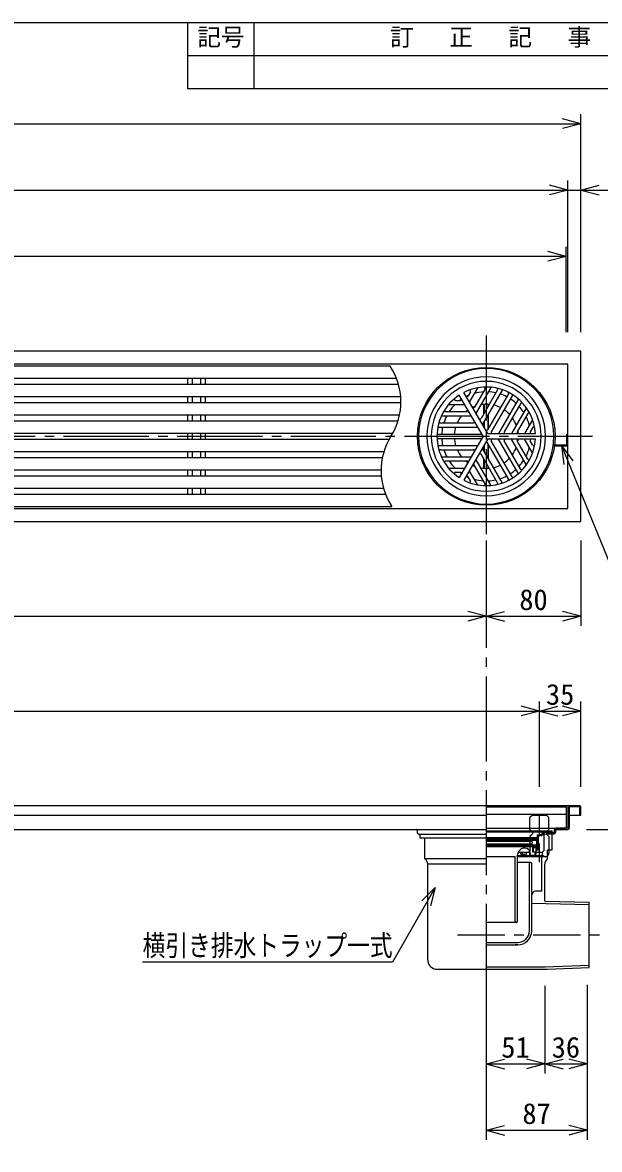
# Model space of a CAD drawing. Units: millimetres, scale not verified. Extents: x -1092 to 1092, y -744 to 696.
# Drawn here: x 96 to 584, y -256 to 696 of the extents above; entities that cross this region are included whole.
import ezdxf
from ezdxf.enums import TextEntityAlignment as Align

# ---------------------------------------------------------------- set-up
doc = ezdxf.new("R2010")
doc.units = ezdxf.units.MM
doc.header["$LTSCALE"] = 8
for name, pattern in [('CHAIN1', [8, 5, -1, 1, -1]), ('CHAIN2', [12, 9, -1, 1, -1]), ('DASHED2', [3, 2, -1])]:
    doc.linetypes.add(name, pattern=pattern)
for name, color, linetype in [('0-0_計極細', 2, 'Continuous'), ('0-1_計細線', 3, 'Continuous'), ('0-5_寸法線', 7, 'Continuous'), ('0-7_枠細線', 5, 'Continuous'), ('0-8_枠中線', 5, 'Continuous')]:
    doc.layers.add(name, color=color, linetype=linetype)
doc.styles.add('ＭＳ ゴシック', font='')
doc.styles.get('ＭＳ ゴシック').set_extended_font_data('MS Gothic')

msp = doc.modelspace()

# ---------------------------------------------------------------- linework, layer by layer
at = {"layer": '0-0_計極細', "linetype": 'CHAIN2'}
for p, q in [((488.189, 431.759), (488.189, -143.991)), ((-636.982, 346.534), (578.047, 346.534))]:
    msp.add_line(p, q, dxfattribs=at)
at = {"layer": '0-0_計極細'}
for p, q in [((235.689, 395.784), (235.689, 390.284)), ((239.739, 395.784), (239.739, 390.284)), ((246.639, 395.784), (246.639, 390.284)), ((250.689, 395.784), (250.689, 390.284)), ((474.828, 384.1), (472.837, 380.653)), ((480.746, 387.326), (474.141, 375.886)), ((487.299, 386.635), (478.341, 371.12)), ((491.976, 387.711), (479.645, 366.353)), ((497.782, 385.726), (483.845, 361.587)), ((501.703, 385.492), (485.149, 356.82)), ((506.943, 382.527), (489.349, 352.053)), ((509.985, 380.771), (492.391, 350.297)), ((235.689, 380.284), (235.689, 374.784)), ((239.739, 380.284), (239.739, 374.784)), ((246.639, 380.284), (246.639, 374.784)), ((250.689, 380.284), (250.689, 374.784)), ((456.586, 373.377), (469.796, 373.377)), ((462.339, 376.89), (466.32, 376.89)), ((486.183, 365.636), (486.183, 373.554)), ((486.685, 366.506), (486.685, 373.586)), ((489.696, 371.72), (489.696, 373.586)), ((490.197, 372.589), (490.197, 373.554)), ((515.173, 377.715), (498.619, 349.043)), ((517.336, 374.437), (503.399, 350.297)), ((235.689, 364.784), (235.689, 359.284)), ((239.739, 364.784), (239.739, 359.284)), ((246.639, 364.784), (246.639, 359.284)), ((250.689, 364.784), (250.689, 359.284)), ((450.638, 363.844), (475.3, 363.844)), ((453.907, 367.357), (471.823, 367.357)), ((489.696, 352.654), (489.696, 364.695)), ((490.197, 353.523), (490.197, 365.564)), ((521.958, 370.401), (509.627, 349.043)), ((523.365, 365.813), (514.407, 350.297)), ((447.696, 354.311), (480.804, 354.311)), ((449.453, 357.823), (477.327, 357.823)), ((486.183, 354.526), (486.183, 358.612)), ((486.685, 353.657), (486.685, 359.481)), ((527.24, 360.483), (520.635, 349.043)), ((527.405, 353.745), (525.414, 350.297)), ((235.689, 349.284), (235.689, 343.784)), ((239.739, 349.284), (239.739, 343.784)), ((246.639, 349.284), (246.639, 343.784)), ((250.689, 349.284), (250.689, 343.784)), ((447.643, 348.29), (482.831, 348.29)), ((447.643, 344.778), (482.831, 344.778)), ((509.985, 312.297), (492.391, 342.771)), ((515.173, 315.353), (498.619, 344.026)), ((517.336, 318.631), (503.399, 342.771)), ((521.958, 322.668), (509.627, 344.026)), ((523.365, 327.255), (514.407, 342.771)), ((527.24, 332.585), (520.635, 344.026)), ((527.405, 339.324), (525.414, 342.771)), ((235.689, 333.784), (235.689, 328.284)), ((239.739, 333.784), (239.739, 328.284)), ((246.639, 333.784), (246.639, 328.284)), ((250.689, 333.784), (250.689, 328.284)), ((447.696, 338.757), (480.804, 338.757)), ((449.453, 335.245), (477.327, 335.245)), ((501.703, 307.576), (485.149, 336.249)), ((486.183, 334.456), (486.183, 338.542)), ((486.685, 333.587), (486.685, 339.411)), ((506.943, 310.541), (489.349, 341.015)), ((489.696, 328.373), (489.696, 340.415)), ((490.197, 327.504), (490.197, 339.546)), ((547.189, 338.284), (547.189, 339.284)), ((450.638, 329.224), (475.3, 329.224)), ((453.907, 325.712), (471.823, 325.712)), ((491.976, 305.358), (479.645, 326.715)), ((497.782, 307.342), (483.845, 331.482)), ((486.183, 319.515), (486.183, 327.432)), ((486.685, 319.482), (486.685, 326.563)), ((235.689, 318.284), (235.689, 312.784)), ((239.739, 318.284), (239.739, 312.784)), ((246.639, 318.284), (246.639, 312.784)), ((250.689, 318.284), (250.689, 312.784)), ((456.586, 319.691), (469.796, 319.691)), ((462.339, 316.179), (466.32, 316.179)), ((480.746, 305.742), (474.141, 317.182)), ((487.299, 306.433), (478.341, 321.949)), ((489.696, 319.482), (489.696, 321.349)), ((490.197, 319.515), (490.197, 320.48)), ((474.828, 308.968), (472.837, 312.416)), ((235.689, 302.784), (235.689, 297.284)), ((239.739, 302.784), (239.739, 297.284)), ((246.639, 302.784), (246.639, 297.284)), ((250.689, 302.784), (250.689, 297.284)), ((488.189, 13.464), (543.928, 13.464)), ((488.189, 12.484), (537.148, 12.484)), ((531.585, 10.035), (533.496, 10.035)), ((531.585, 7.096), (531.585, 10.035)), ((534.467, 10.035), (533.3, 10.035)), ((537.148, 12.484), (543.928, 13.45)), ((537.148, -3.21), (537.148, 11.791)), ((543.928, 11.106), (537.148, 10.322)), ((537.245, 11.805), (543.928, 12.757)), ((530.802, 5.726), (488.189, 5.726)), ((488.189, 5.535), (531.438, 5.535)), ((488.189, 4.555), (526.638, 4.555)), ((488.189, 2.302), (526.638, 2.302)), ((488.189, 1.323), (530.655, 1.323)), ((488.385, 7.586), (530.508, 7.586)), ((488.385, 6.606), (531.096, 6.606)), ((526.638, 2.302), (527.128, 2.792)), ((527.128, 1.812), (526.638, 2.302)), ((527.128, 5.535), (527.128, 5.045)), ((527.128, 4.066), (527.128, 2.792)), ((527.128, 1.812), (527.128, 1.323)), ((530.508, 6.606), (530.508, 7.586)), ((530.655, 4.066), (531.438, 5.535)), ((530.655, 4.066), (530.655, 1.323)), ((530.802, 5.726), (530.802, 6.606)), ((531.585, -2.014), (531.585, 8.321)), ((532.271, -2.7), (532.271, 8.321)), ((534.467, 9.349), (533.3, 9.349)), ((530.802, -0.25), (488.189, -0.25)), ((488.189, -8.29), (512.679, -8.29)), ((512.679, -63.089), (512.679, -8.29)), ((514.638, -63.089), (514.638, -7.132)), ((514.638, -7.507), (535.7, -7.507)), ((514.638, -8.29), (537.148, -8.29)), ((515.184, -4.659), (524.922, -4.659)), ((517.368, -6.324), (517.368, -4.659)), ((517.368, -6.324), (522.266, -6.324)), ((518.837, -6.324), (518.837, -4.659)), ((522.266, -6.324), (522.266, -4.659)), ((524.924, -7.499), (524.924, -4.56)), ((527.863, -7.499), (524.924, -7.499)), ((527.618, -4.56), (527.618, -0.25)), ((527.618, -0.74), (531.585, -0.74)), ((528.108, -4.56), (528.108, -0.74)), ((529.499, -6.618), (530.312, -6.618)), ((530.312, -6.618), (530.312, -0.74)), ((530.312, -2.014), (531.585, -2.014)), ((530.312, -2.7), (532.271, -2.7)), ((530.312, -4.659), (535.7, -4.659)), ((535.21, -37.757), (535.21, -8.29)), ((537.148, -3.21), (535.7, -4.659)), ((535.7, -7.507), (535.7, -4.659)), ((537.148, -8.29), (535.7, -7.507)), ((525.659, -13.384), (514.638, -13.384)), ((524.679, -71.13), (524.679, -14.364)), ((526.638, -71.13), (526.638, -14.364)), ((535.282, -37.757), (529.65, -37.757)), ((526.638, -71.13), (526.638, -44.681)), ((526.711, -47.73), (575.189, -48.926)), ((513.659, -64.069), (488.189, -64.069)), ((514.63, -63.217), (514.63, -63.217)), ((488.189, -80.926), (514.883, -80.926)), ((488.189, -82.885), (514.883, -82.885)), ((514.883, -82.885), (512.679, -82.885)), ((488.189, -101.576), (538.048, -101.576)), ((538.048, -101.576), (575.189, -100.004))]:
    msp.add_line(p, q, dxfattribs=at)
at = {"layer": '0-0_計極細', "linetype": 'DASHED2'}
msp.add_line((533.189, -13.261), (533.189, 31.792), dxfattribs=at)
at = {"layer": '0-0_計極細', "linetype": 'CHAIN1'}
msp.add_line((463.849, -74.466), (594.2, -74.466), dxfattribs=at)
at = {"layer": '0-0_計極細'}
for points in [[(530.802, -0.25), (530.802, 1.219), (488.189, 1.219)], [(527.128, 4.066), (526.638, 4.555), (527.128, 5.045)], [(529.822, -5.54), (529.822, -4.56), (527.618, -4.56)]]:
    msp.add_lwpolyline(points, dxfattribs=at)
for centre, radius, start, end in [((361.767, 375.534), 54.312, 327.72738, 33.84606), ((488.19, 346.534), 50.153, 90, 270), ((488.19, 346.534), 50.153, 270, 90), ((488.19, 346.534), 37.631, 113.77152, 116.31965), ((473.959, 384.602), 1.004, 330, 110.49823), ((488.19, 346.534), 37.631, 93.596, 105.50678), ((481.18, 387.076), 0.502, 99.81001, 150), ((486.43, 387.137), 1.004, 330, 92.48216), ((488.19, 346.534), 37.631, 77.4576, 87.38711), ((488.19, 346.534), 37.631, 77.4576, 87.38711), ((492.41, 387.46), 0.502, 84.11294, 150), ((496.913, 386.228), 1.004, 330, 77.60597), ((488.19, 346.534), 37.631, 62.67477, 71.92708), ((502.137, 385.241), 0.502, 70.18513, 150), ((506.074, 383.029), 1.004, 330, 63.89345), ((510.854, 380.269), 1.004, 56.10655, 150), ((456.586, 372.876), 0.502, 90, 140.18999), ((488.19, 346.534), 37.631, 134.49322, 146.404), ((462.339, 377.893), 1.004, 129.50177, 270), ((488.19, 346.534), 37.631, 123.68035, 126.22848), ((466.32, 377.893), 1.004, 270, 30), ((469.796, 372.876), 0.502, 30, 90), ((471.968, 381.154), 1.004, 210, 330), ((474.575, 375.635), 0.502, 150, 210), ((488.19, 346.534), 27.094, 110.22104, 115.21981), ((488.19, 346.534), 27.094, 84.62432, 99.70902), ((488.19, 346.534), 27.094, 84.62432, 90), ((488.19, 346.534), 27.094, 63.71622, 76.68065), ((488.19, 346.534), 37.631, 48.07292, 57.32523), ((514.738, 377.966), 0.502, 330, 49.81487), ((488.19, 346.534), 37.631, 32.61289, 42.5424), ((518.205, 373.936), 1.004, 42.39403, 150), ((450.638, 363.343), 0.502, 90, 155.88706), ((488.19, 346.534), 37.631, 152.61289, 162.5424), ((453.907, 368.36), 1.004, 147.51784, 270), ((488.19, 346.534), 27.094, 140.29098, 155.37568), ((488.19, 346.534), 27.094, 124.78019, 129.77896), ((471.823, 368.36), 1.004, 270, 30), ((475.3, 363.343), 0.502, 30, 90), ((477.472, 371.621), 1.004, 210, 330), ((480.079, 366.102), 0.502, 150, 210), ((488.19, 346.534), 27.094, 43.31935, 56.28378), ((488.19, 346.534), 27.094, 20.29098, 35.37568), ((488.19, 346.534), 37.631, 14.49322, 26.40401), ((521.523, 370.652), 0.502, 330, 35.88706), ((524.234, 365.311), 1.004, 27.51784, 150), ((447.695, 353.813), 0.502, 89.99378, 169.80868), ((449.453, 358.827), 1.004, 162.39403, 270), ((488.19, 346.534), 37.631, 168.07292, 177.32523), ((488.19, 346.534), 27.094, 163.31935, 176.28378), ((477.327, 358.827), 1.004, 270, 30), ((480.804, 353.81), 0.502, 30, 90), ((482.976, 362.088), 1.004, 210, 330), ((485.583, 356.569), 0.502, 150, 210), ((528.274, 353.243), 1.004, 9.50177, 150), ((453.611, 317.534), 54.312, 147.72738, 213.84606), ((447.642, 349.297), 1.004, 176.10043, 269.99386), ((447.643, 343.775), 1.004, 90, 183.89345), ((488.19, 346.534), 37.631, 182.67477, 191.92708), ((488.19, 346.534), 27.094, 183.71622, 196.68065), ((482.831, 349.294), 1.004, 270, 30), ((482.831, 343.775), 1.004, 330, 90), ((488.48, 352.555), 1.004, 210, 330), ((488.48, 352.555), 1.004, 253.22135, 330), ((493.26, 349.796), 1.004, 150, 270), ((493.26, 343.273), 1.004, 90, 210), ((498.184, 349.294), 0.502, 270, 330), ((498.184, 343.775), 0.502, 30, 90), ((504.268, 349.796), 1.004, 150, 270), ((504.268, 343.273), 1.004, 90, 210), ((509.192, 349.294), 0.502, 270, 330), ((509.192, 343.775), 0.502, 30, 90), ((515.276, 349.796), 1.004, 150, 270), ((515.276, 343.273), 1.004, 90, 210), ((488.19, 346.534), 27.094, 4.78019, 9.77896), ((488.19, 346.534), 27.094, 350.22104, 355.21981), ((520.2, 349.294), 0.502, 270, 330), ((520.2, 343.775), 0.502, 30, 90), ((526.283, 349.796), 1.004, 150, 270), ((526.283, 343.273), 1.004, 90, 210), ((488.19, 346.534), 37.631, 3.68035, 6.22848), ((488.19, 346.534), 37.631, 353.77152, 356.31965), ((447.694, 339.262), 0.502, 190.17883, 269.99383), ((449.453, 334.242), 1.004, 90, 197.60597), ((488.19, 346.534), 37.631, 197.4576, 207.38711), ((488.19, 346.534), 27.094, 204.62432, 219.70902), ((477.327, 334.242), 1.004, 330, 90), ((480.804, 339.259), 0.502, 270, 330), ((485.583, 336.499), 0.502, 150, 210), ((488.48, 340.513), 1.004, 30, 150), ((488.48, 340.513), 1.004, 30, 106.77865), ((488.19, 346.534), 27.094, 324.62432, 339.70902), ((488.19, 346.534), 37.631, 333.59599, 345.50678), ((528.274, 339.825), 1.004, 210, 350.49823), ((450.638, 329.726), 0.502, 204.11294, 270), ((453.907, 324.708), 1.004, 90, 212.48216), ((488.19, 346.534), 37.631, 213.59599, 225.50678), ((488.19, 346.534), 27.094, 230.22104, 235.21981), ((471.823, 324.708), 1.004, 330, 90), ((475.3, 329.726), 0.502, 270, 330), ((480.079, 326.966), 0.502, 150, 210), ((482.976, 330.98), 1.004, 30, 150), ((488.19, 346.534), 27.094, 303.71622, 316.68065), ((488.19, 346.534), 37.631, 317.4576, 327.38711), ((524.234, 327.757), 1.004, 210, 332.48216), ((462.339, 315.175), 1.004, 90, 230.49823), ((488.19, 346.534), 37.631, 233.77152, 236.31965), ((466.32, 315.175), 1.004, 330, 90), ((469.796, 320.193), 0.502, 270, 330), ((474.575, 317.433), 0.502, 149.99998, 210.00002), ((477.472, 321.447), 1.004, 30, 150), ((488.19, 346.534), 27.094, 244.78019, 249.77896), ((488.19, 346.534), 27.094, 260.29098, 275.37568), ((488.19, 346.534), 27.094, 283.31935, 296.28378), ((488.19, 346.534), 37.631, 302.67477, 311.92708), ((514.738, 315.103), 0.502, 310.18513, 30), ((518.205, 319.133), 1.004, 210, 317.60597), ((521.523, 322.417), 0.502, 324.11294, 30), ((471.968, 311.914), 1.004, 30, 150), ((488.19, 346.534), 37.631, 243.68035, 246.22848), ((473.959, 308.466), 1.004, 249.50177, 30), ((488.19, 346.534), 37.631, 254.49322, 266.404), ((481.18, 305.993), 0.502, 210, 260.18999), ((486.43, 305.931), 1.004, 267.51784, 30), ((488.19, 346.534), 37.631, 272.61289, 282.5424), ((492.41, 305.608), 0.502, 210, 275.88706), ((496.913, 306.84), 1.004, 282.39403, 30), ((488.19, 346.534), 37.631, 288.07292, 297.32523), ((502.137, 307.827), 0.502, 210, 289.81487), ((506.074, 310.039), 1.004, 296.10655, 30), ((510.854, 312.799), 1.004, 210, 303.89345), ((533.3, 8.321), 1.714, 90, 180), ((534.467, 11.015), 0.98, 270, 356.64911), ((534.467, 11.015), 1.665, 270, 356.64911), ((537.148, 10.77), 1.714, 90, 175.84901), ((537.148, 10.77), 1.029, 90, 175.84901), ((531.096, 7.096), 0.49, 270, 360), ((533.3, 8.321), 1.029, 90, 180), ((520.516, -7.132), 5.878, 55.16629, 180), ((521.985, -4.56), 2.939, 0, 50.0295), ((527.863, -5.54), 1.959, 270, 360), ((525.659, -14.364), 0.98, 90, 180), ((525.659, -14.364), 0.98, 0, 90), ((529.65, -40.696), 2.939, 90, 180), ((513.659, -63.089), 0.98, 180, 270), ((513.659, -63.089), 0.98, 270, 360), ((514.883, -71.13), 11.755, 270, 360), ((514.883, -71.13), 9.796, 270, 360)]:
    msp.add_arc(centre, radius, start, end, dxfattribs=at)
at = {"layer": '0-1_計細線'}
for p, q in [((406.876, 405.784), (-615.311, 405.784)), ((414.039, 390.284), (-615.311, 390.284)), ((485.583, 346.534), (465.443, 381.418)), ((489.494, 348.792), (469.354, 383.675)), ((-615.311, 380.284), (415.872, 380.284)), ((416.075, 374.784), (-615.311, 374.784)), ((-615.311, 364.784), (415.005, 364.784)), ((413.592, 359.284), (-615.311, 359.284)), ((-615.311, 349.284), (409.315, 349.284)), ((406.064, 343.784), (-581.311, 343.784)), ((485.583, 346.534), (465.443, 311.651)), ((489.494, 344.276), (469.354, 309.393)), ((489.494, 348.792), (488.19, 351.05)), ((489.494, 348.792), (492.101, 348.792)), ((489.494, 348.792), (529.774, 348.792)), ((489.494, 344.276), (529.774, 344.276)), ((556.189, 348.284), (557.189, 348.284)), ((556.189, 339.284), (556.189, 348.284)), ((-581.311, 333.784), (401.787, 333.784)), ((556.189, 338.284), (545.189, 338.284)), ((400.374, 328.284), (-615.311, 328.284)), ((399.507, 312.784), (-615.311, 312.784)), ((403.215, 297.284), (-615.311, 297.284)), ((-615.311, 287.284), (408.503, 287.284)), ((488.189, 33.534), (555.689, 33.534)), ((555.689, 33.534), (555.689, 15.534)), ((557.189, 33.534), (557.189, 15.534)), ((568.189, 26.534), (568.189, 33.534)), ((-627.811, 26.534), (488.189, 26.534)), ((488.189, 27.534), (555.689, 27.534)), ((567.189, 26.534), (568.189, 26.534)), ((-21.811, 14.534), (488.189, 14.534)), ((429.689, 14.034), (429.689, 12.034)), ((431.189, 10.534), (488.189, 10.534)), ((432.451, 7.187), (432.451, 10.534)), ((488.189, 15.534), (555.689, 15.534)), ((545.189, 10.534), (539.189, 10.534)), ((543.928, -2.609), (543.928, 13.464)), ((545.689, 14.034), (545.689, 12.034)), ((546.689, 14.034), (546.689, 12.034)), ((557.189, 15.534), (547.189, 15.534)), ((547.189, 14.534), (557.189, 14.534)), ((488.189, 7.187), (432.451, 7.187)), ((436.271, -10.445), (436.271, 7.187)), ((540.108, -2.609), (543.928, -2.609)), ((540.108, -10.445), (540.108, -2.609)), ((488.189, -10.445), (436.271, -10.445)), ((488.189, -14.687), (438.72, -14.687)), ((438.72, -95.536), (438.72, -14.687)), ((537.659, -46.04), (537.659, -14.687)), ((537.659, -46.04), (575.189, -46.966)), ((575.189, -101.966), (575.189, -46.966)), ((446.72, -103.536), (539.72, -103.536)), ((539.72, -103.536), (575.189, -101.966))]:
    msp.add_line(p, q, dxfattribs=at)
at = {"layer": '0-1_計細線', "linetype": 'DASHED2'}
for p, q in [((527.189, 26.522), (525.189, 24.522)), ((525.189, 14.522), (525.189, 24.522)), ((527.189, 26.522), (539.189, 26.522)), ((541.189, 24.522), (539.189, 26.522)), ((541.189, 14.522), (541.189, 24.522)), ((525.189, 8.522), (525.189, -5.478)), ((541.189, 8.522), (541.189, -5.478)), ((528.189, -8.478), (538.189, -8.478))]:
    msp.add_line(p, q, dxfattribs=at)
at = {"layer": '0-1_計細線'}
for points in [[(-627.811, 418.534), (-627.811, 274.534), (568.189, 274.534), (568.189, 418.534)], [(-616.811, 407.534), (-616.811, 285.534), (557.189, 285.534), (557.189, 407.534)]]:
    msp.add_lwpolyline(points, close=True, dxfattribs=at)
for points in [[(-615.311, 405.784), (-615.311, 395.784), (412.164, 395.784)], [(545.189, 338.284), (545.189, 339.284), (556.189, 339.284)], [(-615.311, 328.284), (-615.311, 318.284), (399.304, 318.284)], [(-615.311, 312.784), (-615.311, 302.784), (401.34, 302.784)], [(567.189, 34.534), (558.189, 34.534), (-626.811, 34.534)], [(558.189, 26.534), (567.189, 26.534), (567.189, 33.534), (558.189, 33.534), (558.189, 15.534)], [(545.189, 11.534), (539.189, 11.534), (539.189, 10.534)]]:
    msp.add_lwpolyline(points, dxfattribs=at)
at = {"layer": '0-1_計細線', "linetype": 'DASHED2'}
for points in [[(525.189, 14.522), (527.189, 12.522), (527.189, 10.522), (525.189, 8.522)], [(541.189, 14.522), (539.189, 12.522), (539.189, 10.522), (541.189, 8.522)]]:
    msp.add_lwpolyline(points, dxfattribs=at)
at = {"layer": '0-1_計細線'}
msp.add_circle((488.19, 346.534), 58.202, dxfattribs=at)
for centre, radius, start, end in [((488.19, 346.534), 57.199, 90, 270), ((488.19, 346.534), 57.199, 270, 90), ((488.19, 346.534), 46.411, 90, 270), ((488.19, 346.534), 46.411, 270, 90), ((488.19, 346.534), 41.645, 123.10792, 236.89208), ((488.19, 346.534), 41.645, 90, 116.89208), ((488.19, 346.534), 41.645, 3.10792, 90), ((526.805, 360.734), 0.502, 330, 20.18999), ((488.19, 346.534), 41.645, 270, 356.89208), ((556.189, 339.284), 1, 270, 360), ((526.805, 332.334), 0.502, 339.81001, 30), ((456.586, 320.193), 0.502, 219.81001, 270), ((488.19, 346.534), 41.645, 243.10792, 270), ((558.189, 33.534), 1, 90, 180), ((567.189, 33.534), 1, 0, 90), ((429.189, 14.034), 0.5, 0, 90), ((431.189, 12.034), 1.5, 180, 270), ((545.189, 12.034), 1.5, 270, 360), ((545.189, 12.034), 0.5, 270, 360), ((547.189, 14.034), 1.5, 90, 180), ((547.189, 14.034), 0.5, 90, 180), ((557.189, 15.534), 1, 270, 360), ((433.822, -14.687), 4.898, 0, 60), ((542.557, -14.687), 4.898, 120, 180), ((446.72, -95.536), 8, 180, 270)]:
    msp.add_arc(centre, radius, start, end, dxfattribs=at)
at = {"layer": '0-1_計細線', "linetype": 'DASHED2'}
for centre, start, end in [((528.189, -5.478), 180, 270), ((538.189, -5.478), 270, 360)]:
    msp.add_arc(centre, 3, start, end, dxfattribs=at)
at = {"layer": '0-5_寸法線'}
for p, q in [((-627.811, 610.534), (568.189, 610.534)), ((568.189, 610.534), (552.735, 614.675)), ((568.189, 610.534), (552.735, 606.393)), ((568.189, 434.534), (568.189, 618.534)), ((557.189, 434.534), (557.189, 562.534)), ((568.189, 434.534), (568.189, 562.534)), ((-616.811, 554.534), (557.189, 554.534)), ((557.189, 554.534), (541.735, 558.675)), ((557.189, 554.534), (541.735, 550.393)), ((557.189, 554.534), (611.466, 554.534)), ((568.189, 554.534), (583.644, 558.675)), ((568.189, 554.534), (583.644, 550.393)), ((555.689, 434.534), (555.689, 506.534)), ((555.689, 498.534), (-615.311, 498.534)), ((555.689, 498.534), (540.235, 502.675)), ((555.689, 498.534), (540.235, 494.393)), ((551.845, 338.714), (561.518, 325.968)), ((551.845, 338.714), (553.849, 322.84)), ((488.189, 258.534), (488.189, 186.534)), ((568.189, 258.534), (568.189, 186.534)), ((-627.811, 194.534), (488.189, 194.534)), ((488.189, 194.534), (472.735, 198.675)), ((488.189, 194.534), (472.735, 190.393)), ((488.189, 194.534), (503.644, 198.675)), ((488.189, 194.534), (503.644, 190.393)), ((488.189, 194.534), (568.189, 194.534)), ((568.189, 194.534), (552.735, 198.675)), ((568.189, 194.534), (552.735, 190.393)), ((-592.811, 114.534), (533.189, 114.534)), ((533.189, 114.534), (517.735, 118.675)), ((533.189, 114.534), (517.735, 110.393)), ((533.189, 50.534), (533.189, 122.534)), ((533.189, 114.534), (548.644, 118.675)), ((533.189, 114.534), (548.644, 110.393)), ((533.189, 114.534), (568.189, 114.534)), ((568.189, 114.534), (552.735, 118.675)), ((568.189, 114.534), (552.735, 110.393)), ((568.189, 50.534), (568.189, 122.534)), ((572.889, 14.534), (775.189, 14.534)), ((572.889, 14.534), (663.189, 14.534)), ((445.065, -34.54), (433.801, -45.904)), ((445.065, -34.54), (440.992, -50.013)), ((488.189, -117.484), (488.189, -191.536)), ((488.189, -117.484), (488.189, -247.536)), ((537.659, -117.484), (537.659, -191.536)), ((573.414, -116.602), (573.414, -191.536)), ((573.414, -117.484), (573.414, -247.536)), ((488.189, -183.536), (503.644, -179.395)), ((537.659, -183.536), (522.204, -179.395)), ((537.659, -183.536), (553.114, -179.395)), ((573.414, -183.536), (557.959, -179.395)), ((488.189, -183.536), (503.644, -187.677)), ((488.189, -183.536), (537.659, -183.536)), ((537.659, -183.536), (522.204, -187.677)), ((537.659, -183.536), (553.114, -187.677)), ((537.659, -183.536), (573.414, -183.536)), ((573.414, -183.536), (557.959, -187.677)), ((488.189, -239.536), (503.644, -235.395)), ((573.414, -239.536), (557.959, -235.395)), ((488.189, -239.536), (503.644, -243.677)), ((488.189, -239.536), (573.414, -239.536)), ((573.414, -239.536), (557.959, -243.677))]:
    msp.add_line(p, q, dxfattribs=at)
for points in [[(551.845, 338.714), (595.365, 232.044), (729.765, 232.044)], [(445.065, -34.54), (409.003, -97.646), (197.803, -97.646)]]:
    msp.add_lwpolyline(points, dxfattribs=at)
at = {"layer": '0-7_枠細線'}
for p, q in [((236, 640), (236, 696)), ((292, 640), (292, 696)), ((1092, 668), (236, 668)), ((1092, 640), (236, 640))]:
    msp.add_line(p, q, dxfattribs=at)
at = {"layer": '0-8_枠中線'}
msp.add_lwpolyline([(-1092, -744), (-1092, 696), (1092, 696), (1092, -744)], close=True, dxfattribs=at)

# ---------------------------------------------------------------- texts
at = {"layer": '0-5_寸法線', "style": 'ＭＳ ゴシック'}
for s, p in [('80', (516.189, 194.534)), ('35', (538.689, 114.534)), ('51', (500.924, -183.536)), ('36', (543.536, -183.536)), ('87', (518.802, -239.536))]:
    msp.add_text(s, height=17.6, dxfattribs=at).set_placement(p, align=Align.BOTTOM_LEFT)
at = {"layer": '0-5_寸法線', "style": 'ＭＳ ゴシック', "width": 0.8}
msp.add_text('横引き排水トラップ一式', height=17.6, dxfattribs=at).set_placement((197.803, -97.588), align=Align.BOTTOM_LEFT)
at = {"layer": '0-7_枠細線', "style": 'ＭＳ ゴシック'}
for s, p in [('記号', (244, 672)), ('訂\u3000 正\u3000 記\u3000 事', (407, 672))]:
    msp.add_text(s, height=14.66, dxfattribs=at).set_placement(p, align=Align.BOTTOM_LEFT)

doc.saveas('drawing.dxf')
